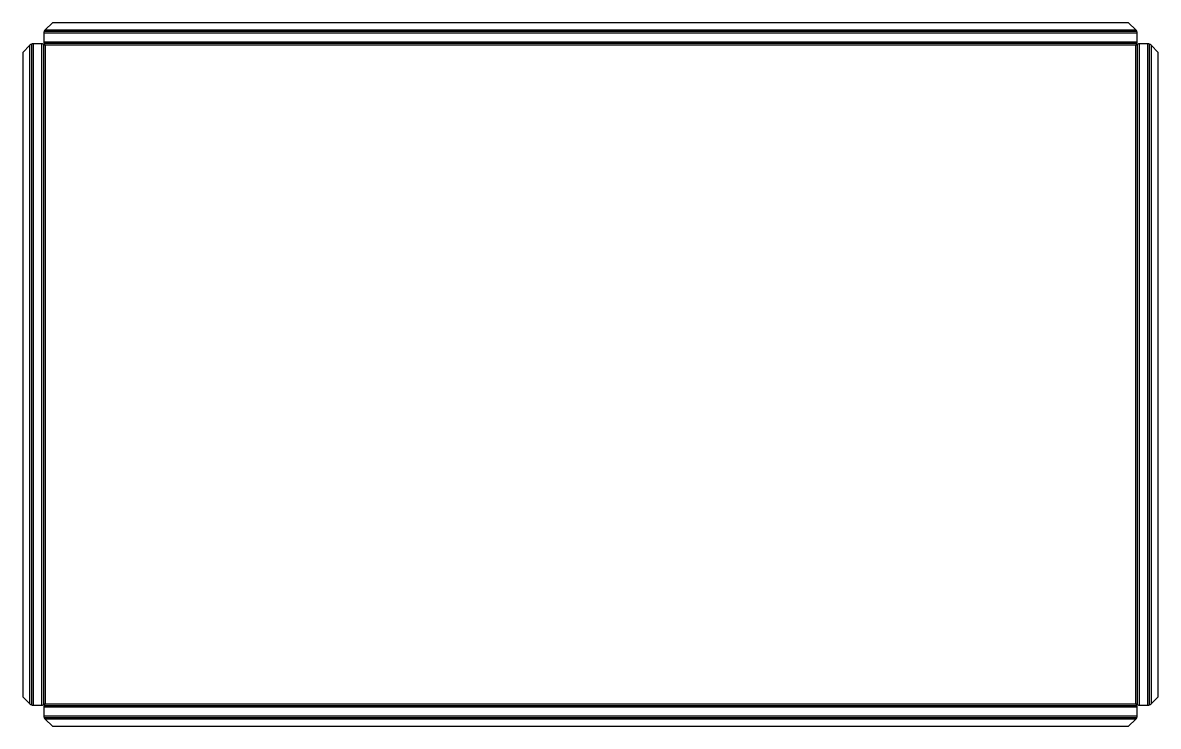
# Model space of a CAD drawing. Header units: millimetres. Extents: x -21 to 768, y 0 to 489.
import ezdxf

# ---------------------------------------------------------------- set-up
doc = ezdxf.new("R2010")
doc.units = ezdxf.units.MM

msp = doc.modelspace()

# ---------------------------------------------------------------- linework, layer by layer
at = {"layer": 'BEND'}
for p, q in [((753.57, 482.92), (-5.71, 482.92)), ((-14.46, 474.16), (-14.46, 14.89)), ((-6.2, 474.16), (-6.2, 14.89)), ((753.57, 474.65), (-5.71, 474.65)), ((754.06, 14.89), (754.06, 474.16)), ((762.32, 14.89), (762.32, 474.16)), ((-5.71, 14.39), (753.57, 14.39)), ((-5.71, 6.13), (753.57, 6.13))]:
    msp.add_line(p, q, dxfattribs=at)
at = {"layer": 'BEND_EXTENT'}
for p, q in [((753.86, 481.79), (-6, 481.79)), ((-5, 484.05), (752.86, 484.05)), ((-15.59, 15.59), (-15.59, 473.45)), ((-13.33, 474.45), (-13.33, 14.59)), ((-7.33, 14.59), (-7.33, 474.45)), ((-6, 475.79), (753.86, 475.79)), ((-5.07, 473.45), (-5.07, 15.59)), ((752.86, 473.52), (-5, 473.52)), ((752.93, 15.59), (752.93, 473.45)), ((755.19, 474.45), (755.19, 14.59)), ((761.19, 14.59), (761.19, 474.45)), ((763.45, 473.45), (763.45, 15.59)), ((753.86, 13.26), (-6, 13.26)), ((-5, 15.52), (752.86, 15.52)), ((-6, 7.26), (753.86, 7.26)), ((752.86, 5), (-5, 5))]:
    msp.add_line(p, q, dxfattribs=at)
at = {"layer": 'OUTER_PROFILES'}
for p, q in [((-6, 481.79), (-6, 475.79)), ((0, 489.05), (-5, 484.05)), ((747.86, 489.05), (0, 489.05)), ((752.86, 484.05), (747.86, 489.05)), ((753.86, 475.79), (753.86, 481.79)), ((-15.59, 473.45), (-20.59, 468.45)), ((-7.33, 474.45), (-13.33, 474.45)), ((-5, 473.52), (-5.07, 473.45)), ((752.93, 473.45), (752.86, 473.52)), ((761.19, 474.45), (755.19, 474.45)), ((768.45, 468.45), (763.45, 473.45)), ((-20.59, 468.45), (-20.59, 20.59)), ((768.45, 20.59), (768.45, 468.45)), ((-20.59, 20.59), (-15.59, 15.59)), ((763.45, 15.59), (768.45, 20.59)), ((-13.33, 14.59), (-7.33, 14.59)), ((-6, 13.26), (-6, 7.26)), ((-5.07, 15.59), (-5, 15.52)), ((752.86, 15.52), (752.93, 15.59)), ((753.86, 7.26), (753.86, 13.26)), ((755.19, 14.59), (761.19, 14.59)), ((-5, 5), (0, 0)), ((0, 0), (747.86, 0)), ((747.86, 0), (752.86, 5))]:
    msp.add_line(p, q, dxfattribs=at)
for points, knots in [([(-5, 484.05), (-5.49, 483.34), (-5.95, 482.63), (-6, 481.93), (-6, 481.88), (-6, 481.83), (-6, 481.79)], [1.570796, 1.570796, 1.570796, 1.570796, 3.043762, 3.043762, 3.043762, 3.141593, 3.141593, 3.141593, 3.141593]), ([(753.86, 481.79), (753.86, 481.83), (753.86, 481.88), (753.85, 481.93), (753.81, 482.63), (753.35, 483.34), (752.86, 484.05)], [-3.141593, -3.141593, -3.141593, -3.141593, -3.043762, -3.043762, -3.043762, -1.570796, -1.570796, -1.570796, -1.570796]), ([(-13.33, 474.45), (-13.38, 474.45), (-13.43, 474.45), (-13.47, 474.45), (-14.18, 474.4), (-14.89, 473.94), (-15.59, 473.45)], [-3.141593, -3.141593, -3.141593, -3.141593, -3.043762, -3.043762, -3.043762, -1.570796, -1.570796, -1.570796, -1.570796]), ([(-5.07, 473.45), (-5.12, 473.49), (-5.16, 473.52), (-5.21, 473.55), (-5.92, 474.04), (-6.63, 474.45), (-7.33, 474.45)], [1.570796, 1.570796, 1.570796, 1.570796, 1.668627, 1.668627, 1.668627, 3.141593, 3.141593, 3.141593, 3.141593]), ([(-6, 475.79), (-6, 475.08), (-5.59, 474.37), (-5.1, 473.66), (-5.07, 473.62), (-5.03, 473.57), (-5, 473.52)], [-3.141593, -3.141593, -3.141593, -3.141593, -1.668627, -1.668627, -1.668627, -1.570796, -1.570796, -1.570796, -1.570796]), ([(752.86, 473.52), (752.89, 473.57), (752.92, 473.62), (752.96, 473.66), (753.44, 474.37), (753.86, 475.08), (753.86, 475.79)], [1.570796, 1.570796, 1.570796, 1.570796, 1.668627, 1.668627, 1.668627, 3.141593, 3.141593, 3.141593, 3.141593]), ([(755.19, 474.45), (754.48, 474.45), (753.78, 474.04), (753.07, 473.55), (753.02, 473.52), (752.98, 473.49), (752.93, 473.45)], [-3.141593, -3.141593, -3.141593, -3.141593, -1.668627, -1.668627, -1.668627, -1.570796, -1.570796, -1.570796, -1.570796]), ([(763.45, 473.45), (762.75, 473.94), (762.04, 474.4), (761.33, 474.45), (761.29, 474.45), (761.24, 474.45), (761.19, 474.45)], [1.570796, 1.570796, 1.570796, 1.570796, 3.043762, 3.043762, 3.043762, 3.141593, 3.141593, 3.141593, 3.141593]), ([(-15.59, 15.59), (-14.89, 15.1), (-14.18, 14.65), (-13.47, 14.6), (-13.43, 14.6), (-13.38, 14.59), (-13.33, 14.59)], [1.570796, 1.570796, 1.570796, 1.570796, 3.043762, 3.043762, 3.043762, 3.141593, 3.141593, 3.141593, 3.141593]), ([(-7.33, 14.59), (-6.63, 14.59), (-5.92, 15.01), (-5.21, 15.5), (-5.16, 15.53), (-5.12, 15.56), (-5.07, 15.59)], [-3.141593, -3.141593, -3.141593, -3.141593, -1.668627, -1.668627, -1.668627, -1.570796, -1.570796, -1.570796, -1.570796]), ([(-5, 15.52), (-5.03, 15.48), (-5.07, 15.43), (-5.1, 15.38), (-5.59, 14.68), (-6, 13.97), (-6, 13.26)], [1.570796, 1.570796, 1.570796, 1.570796, 1.668627, 1.668627, 1.668627, 3.141593, 3.141593, 3.141593, 3.141593]), ([(753.86, 13.26), (753.86, 13.97), (753.44, 14.68), (752.96, 15.38), (752.92, 15.43), (752.89, 15.48), (752.86, 15.52)], [-3.141593, -3.141593, -3.141593, -3.141593, -1.668627, -1.668627, -1.668627, -1.570796, -1.570796, -1.570796, -1.570796]), ([(752.93, 15.59), (752.98, 15.56), (753.02, 15.53), (753.07, 15.5), (753.78, 15.01), (754.48, 14.59), (755.19, 14.59)], [1.570796, 1.570796, 1.570796, 1.570796, 1.668627, 1.668627, 1.668627, 3.141593, 3.141593, 3.141593, 3.141593]), ([(761.19, 14.59), (761.24, 14.59), (761.29, 14.6), (761.33, 14.6), (762.04, 14.65), (762.75, 15.1), (763.45, 15.59)], [-3.141593, -3.141593, -3.141593, -3.141593, -3.043762, -3.043762, -3.043762, -1.570796, -1.570796, -1.570796, -1.570796]), ([(-6, 7.26), (-6, 7.21), (-6, 7.17), (-6, 7.12), (-5.95, 6.41), (-5.49, 5.71), (-5, 5)], [-3.141593, -3.141593, -3.141593, -3.141593, -3.043762, -3.043762, -3.043762, -1.570796, -1.570796, -1.570796, -1.570796]), ([(752.86, 5), (753.35, 5.71), (753.81, 6.41), (753.85, 7.12), (753.86, 7.17), (753.86, 7.21), (753.86, 7.26)], [1.570796, 1.570796, 1.570796, 1.570796, 3.043762, 3.043762, 3.043762, 3.141593, 3.141593, 3.141593, 3.141593])]:
    msp.add_open_spline(points, degree=3, knots=knots, dxfattribs=at)

doc.saveas('drawing.dxf')
